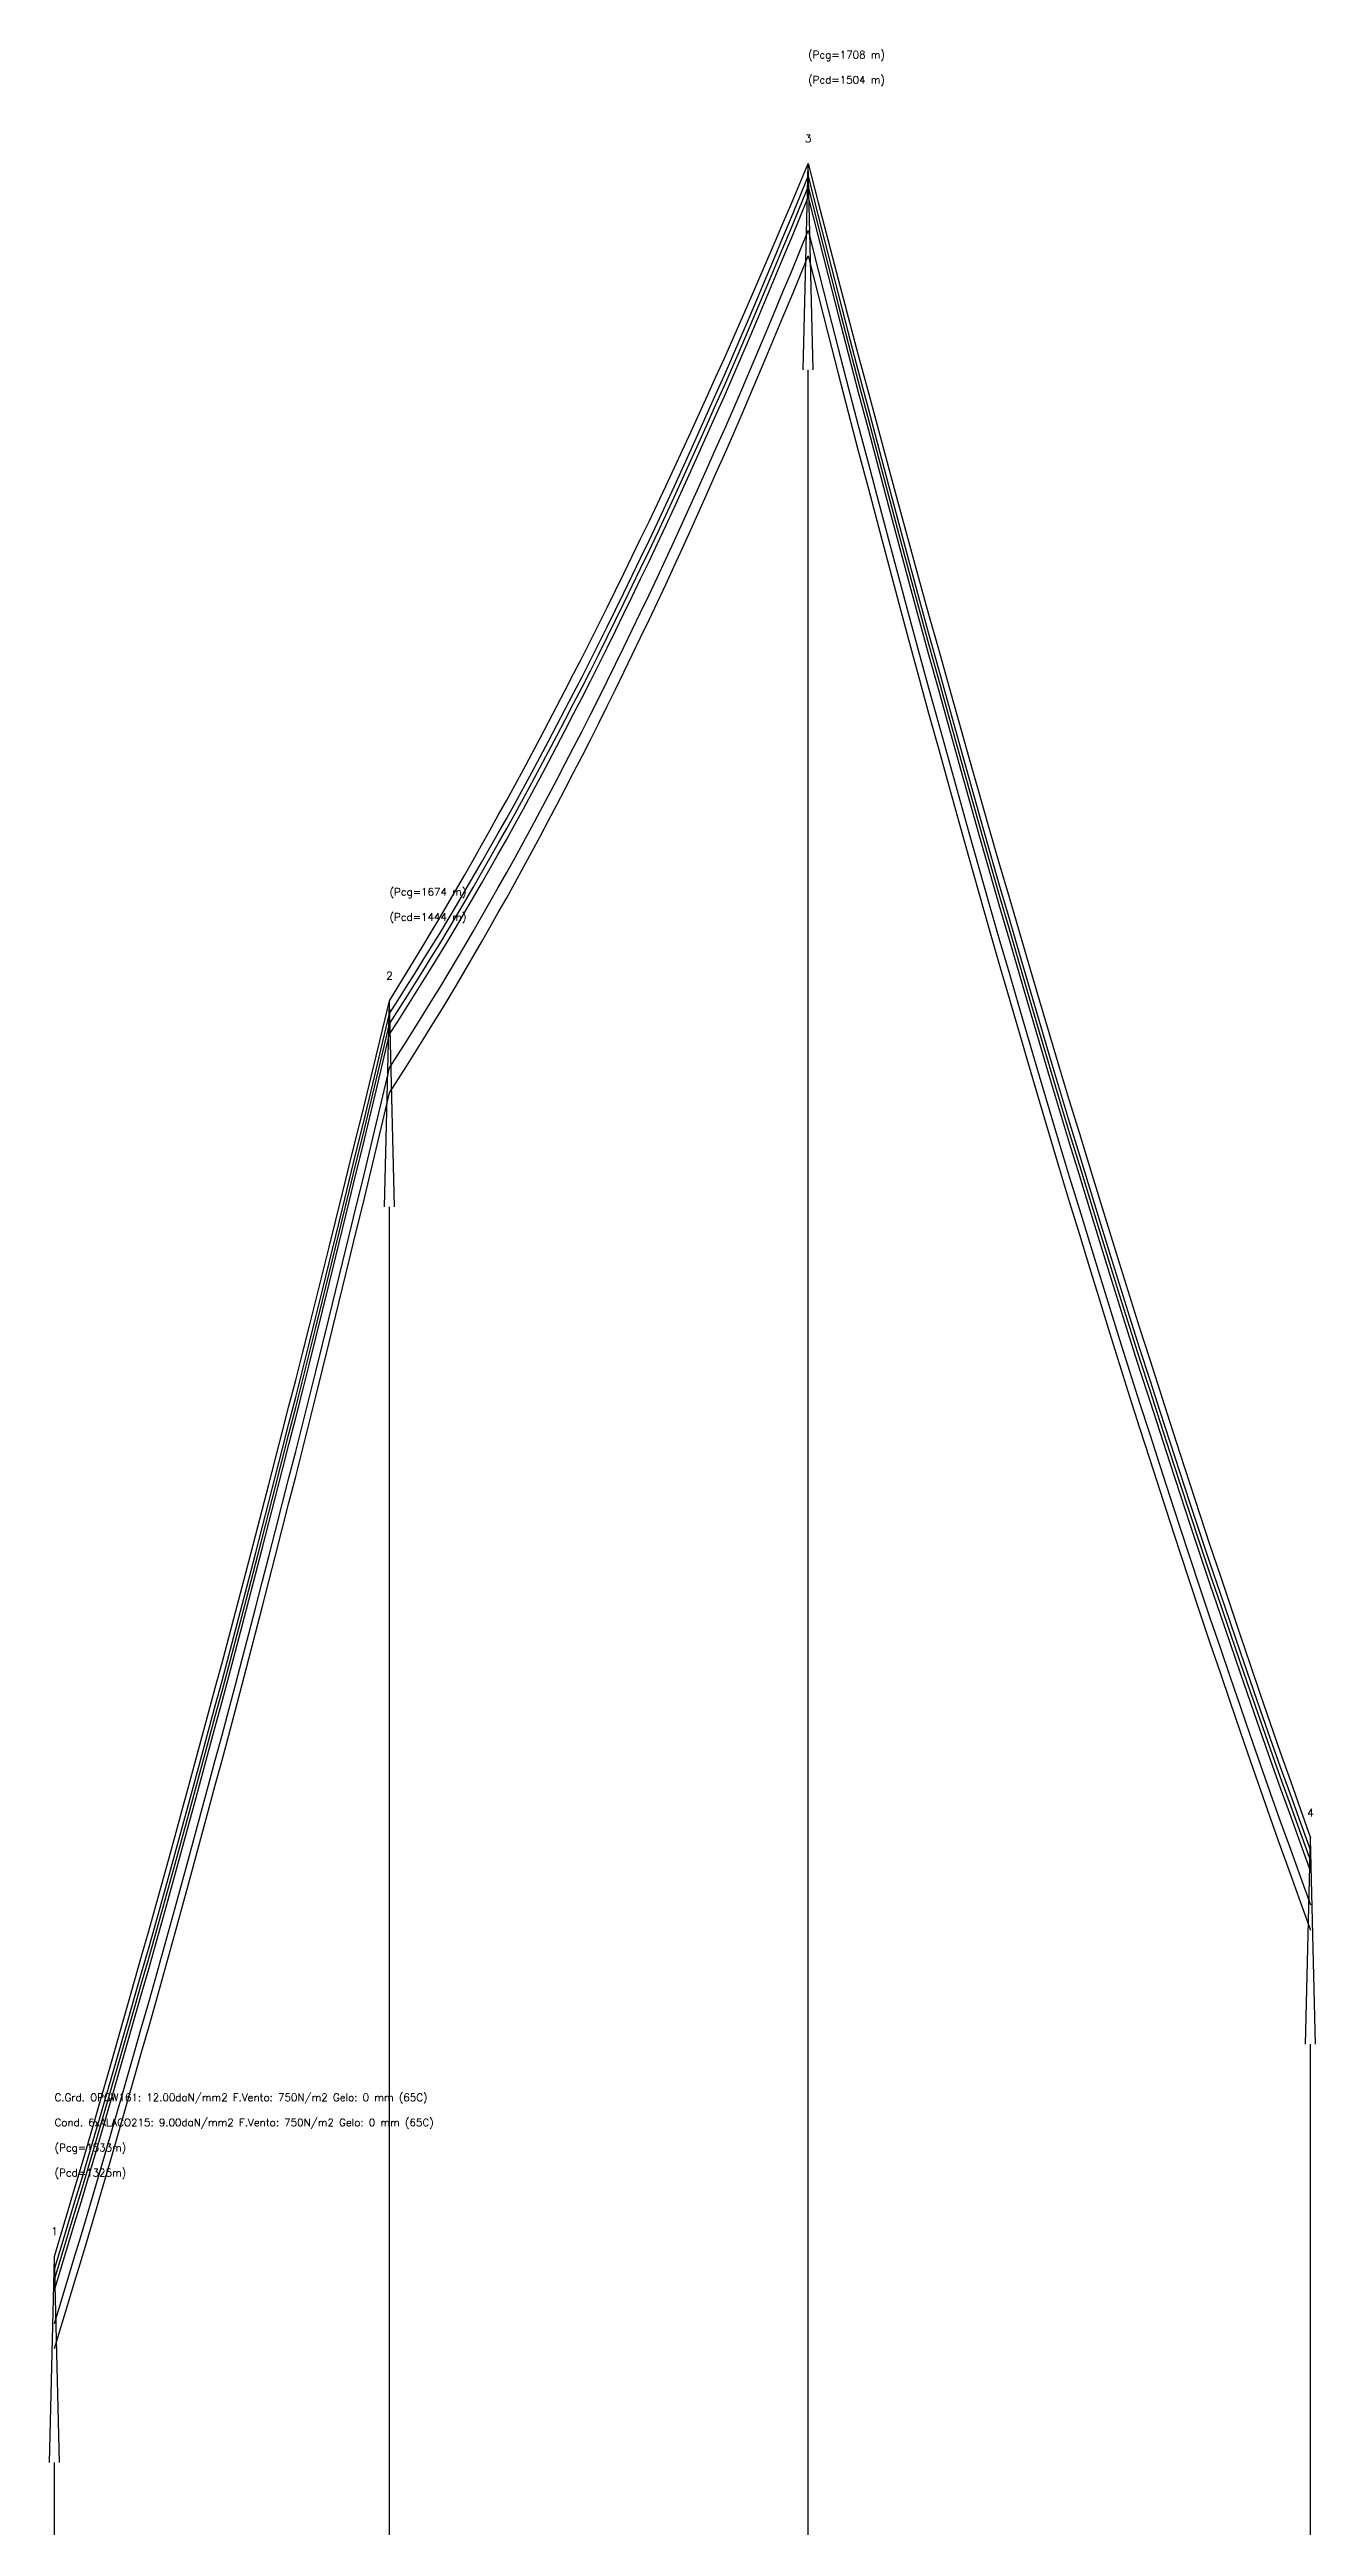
# Model space of a CAD drawing. Extents: x -288 to 1162, y -268 to 2691.
# Drawn here: x -3 to 753, y 1212 to 2691 of the extents above; entities that cross this region are included whole.
import ezdxf
from ezdxf.enums import TextEntityAlignment as Align

# ---------------------------------------------------------------- set-up
doc = ezdxf.new("R2010")
doc.units = 0
for name, color, linetype in [('legenda_guitarra_texto', 7, 'CONTINUOUS'), ('perfil_cabos', 7, 'CONTINUOUS'), ('perfil_curva_1', 90, 'CONTINUOUS'), ('perfil_curva_2', 20, 'CONTINUOUS'), ('perfil_postes', 4, 'CONTINUOUS')]:
    doc.layers.add(name, color=color, linetype=linetype)
doc.styles.get("Standard").update_dxf_attribs({"font": 'romans'})

msp = doc.modelspace()

# ---------------------------------------------------------------- linework, layer by layer
at = {"layer": 'LEGENDA_GUITARRA_TEXTO', "linetype": 'CONTINUOUS'}
for p, q in [((450, 0), (450, 2500)), ((200, 0), (200, 2000)), ((750, 0), (750, 1500)), ((0, 0), (0, 1250))]:
    msp.add_line(p, q, dxfattribs=at)
at = {"layer": 'PERFIL_CABOS'}
for points in [[(200, 2123.15), (205, 2131.196), (210, 2139.32), (215, 2147.523), (220, 2155.805), (225, 2164.165), (230, 2172.604), (235, 2181.122), (240, 2189.718), (245, 2198.394), (250, 2207.149), (255, 2215.983), (260, 2224.896), (265, 2233.888), (270, 2242.96), (275, 2252.111), (280, 2261.342), (285, 2270.653), (290, 2280.043), (295, 2289.513), (300, 2299.063), (305, 2308.692), (310, 2318.402), (315, 2328.192), (320, 2338.063), (325, 2348.013), (330, 2358.044), (335, 2368.155), (340, 2378.347), (345, 2388.62), (350, 2398.974), (355, 2409.408), (360, 2419.923), (365, 2430.519), (370, 2441.197), (375, 2451.955), (380, 2462.795), (385, 2473.717), (390, 2484.72), (395, 2495.804), (400, 2506.971), (405, 2518.219), (410, 2529.549), (415, 2540.961), (420, 2552.455), (425, 2564.031), (430, 2575.69), (435, 2587.431), (440, 2599.255), (445, 2611.161), (450, 2623.15)], [(450, 2623.15), (456, 2599.996), (462, 2576.975), (468, 2554.087), (474, 2531.331), (480, 2508.707), (486, 2486.216), (492, 2463.855), (498, 2441.626), (504, 2419.528), (510, 2397.561), (516, 2375.724), (522, 2354.018), (528, 2332.441), (534, 2310.994), (540, 2289.677), (546, 2268.488), (552, 2247.429), (558, 2226.498), (564, 2205.695), (570, 2185.021), (576, 2164.474), (582, 2144.055), (588, 2123.764), (594, 2103.599), (600, 2083.562), (606, 2063.651), (612, 2043.866), (618, 2024.207), (624, 2004.675), (630, 1985.268), (636, 1965.986), (642, 1946.829), (648, 1927.798), (654, 1908.891), (660, 1890.108), (666, 1871.45), (672, 1852.916), (678, 1834.505), (684, 1816.218), (690, 1798.054), (696, 1780.014), (702, 1762.096), (708, 1744.301), (714, 1726.628), (720, 1709.077), (726, 1691.649), (732, 1674.342), (738, 1657.157), (744, 1640.093), (750, 1623.15)], [(200, 2115.6), (205, 2123.337), (210, 2131.164), (215, 2139.082), (220, 2147.091), (225, 2155.191), (230, 2163.382), (235, 2171.664), (240, 2180.037), (245, 2188.502), (250, 2197.058), (255, 2205.706), (260, 2214.445), (265, 2223.277), (270, 2232.2), (275, 2241.215), (280, 2250.322), (285, 2259.521), (290, 2268.813), (295, 2278.197), (300, 2287.673), (305, 2297.242), (310, 2306.904), (315, 2316.659), (320, 2326.507), (325, 2336.448), (330, 2346.482), (335, 2356.61), (340, 2366.831), (345, 2377.145), (350, 2387.553), (355, 2398.056), (360, 2408.652), (365, 2419.342), (370, 2430.126), (375, 2441.005), (380, 2451.978), (385, 2463.046), (390, 2474.209), (395, 2485.466), (400, 2496.819), (405, 2508.266), (410, 2519.809), (415, 2531.448), (420, 2543.182), (425, 2555.011), (430, 2566.937), (435, 2578.958), (440, 2591.076), (445, 2603.29), (450, 2615.6)], [(200, 2109.35), (205, 2117.087), (210, 2124.914), (215, 2132.832), (220, 2140.841), (225, 2148.941), (230, 2157.132), (235, 2165.414), (240, 2173.787), (245, 2182.252), (250, 2190.808), (255, 2199.456), (260, 2208.195), (265, 2217.027), (270, 2225.95), (275, 2234.965), (280, 2244.072), (285, 2253.271), (290, 2262.563), (295, 2271.947), (300, 2281.423), (305, 2290.992), (310, 2300.654), (315, 2310.409), (320, 2320.257), (325, 2330.198), (330, 2340.232), (335, 2350.36), (340, 2360.581), (345, 2370.895), (350, 2381.303), (355, 2391.806), (360, 2402.402), (365, 2413.092), (370, 2423.876), (375, 2434.755), (380, 2445.728), (385, 2456.796), (390, 2467.959), (395, 2479.216), (400, 2490.569), (405, 2502.016), (410, 2513.559), (415, 2525.198), (420, 2536.932), (425, 2548.761), (430, 2560.687), (435, 2572.708), (440, 2584.826), (445, 2597.04), (450, 2609.35)], [(450, 2615.6), (456, 2592.009), (462, 2568.57), (468, 2545.283), (474, 2522.147), (480, 2499.163), (486, 2476.329), (492, 2453.645), (498, 2431.111), (504, 2408.726), (510, 2386.491), (516, 2364.404), (522, 2342.466), (528, 2320.677), (534, 2299.034), (540, 2277.54), (546, 2256.192), (552, 2234.991), (558, 2213.937), (564, 2193.029), (570, 2172.266), (576, 2151.649), (582, 2131.177), (588, 2110.849), (594, 2090.666), (600, 2070.628), (606, 2050.733), (612, 2030.981), (618, 2011.373), (624, 1991.907), (630, 1972.584), (636, 1953.403), (642, 1934.364), (648, 1915.467), (654, 1896.711), (660, 1878.096), (666, 1859.622), (672, 1841.289), (678, 1823.095), (684, 1805.041), (690, 1787.127), (696, 1769.352), (702, 1751.716), (708, 1734.219), (714, 1716.861), (720, 1699.64), (726, 1682.557), (732, 1665.612), (738, 1648.804), (744, 1632.134), (750, 1615.6)], [(450, 2609.35), (456, 2585.759), (462, 2562.32), (468, 2539.033), (474, 2515.897), (480, 2492.913), (486, 2470.079), (492, 2447.395), (498, 2424.861), (504, 2402.476), (510, 2380.241), (516, 2358.154), (522, 2336.216), (528, 2314.427), (534, 2292.784), (540, 2271.29), (546, 2249.942), (552, 2228.741), (558, 2207.687), (564, 2186.779), (570, 2166.016), (576, 2145.399), (582, 2124.927), (588, 2104.599), (594, 2084.416), (600, 2064.378), (606, 2044.483), (612, 2024.731), (618, 2005.123), (624, 1985.657), (630, 1966.334), (636, 1947.153), (642, 1928.114), (648, 1909.217), (654, 1890.461), (660, 1871.846), (666, 1853.372), (672, 1835.039), (678, 1816.845), (684, 1798.791), (690, 1780.877), (696, 1763.102), (702, 1745.466), (708, 1727.969), (714, 1710.611), (720, 1693.39), (726, 1676.307), (732, 1659.362), (738, 1642.554), (744, 1625.884), (750, 1609.35)], [(200, 2103.1), (205, 2110.837), (210, 2118.664), (215, 2126.582), (220, 2134.591), (225, 2142.691), (230, 2150.882), (235, 2159.164), (240, 2167.537), (245, 2176.002), (250, 2184.558), (255, 2193.206), (260, 2201.945), (265, 2210.777), (270, 2219.7), (275, 2228.715), (280, 2237.822), (285, 2247.021), (290, 2256.313), (295, 2265.697), (300, 2275.173), (305, 2284.742), (310, 2294.404), (315, 2304.159), (320, 2314.007), (325, 2323.948), (330, 2333.982), (335, 2344.11), (340, 2354.331), (345, 2364.645), (350, 2375.053), (355, 2385.556), (360, 2396.152), (365, 2406.842), (370, 2417.626), (375, 2428.505), (380, 2439.478), (385, 2450.546), (390, 2461.709), (395, 2472.966), (400, 2484.319), (405, 2495.766), (410, 2507.309), (415, 2518.948), (420, 2530.682), (425, 2542.511), (430, 2554.437), (435, 2566.458), (440, 2578.576), (445, 2590.79), (450, 2603.1)], [(450, 2603.1), (456, 2579.509), (462, 2556.07), (468, 2532.783), (474, 2509.647), (480, 2486.663), (486, 2463.829), (492, 2441.145), (498, 2418.611), (504, 2396.226), (510, 2373.991), (516, 2351.904), (522, 2329.966), (528, 2308.177), (534, 2286.534), (540, 2265.04), (546, 2243.692), (552, 2222.491), (558, 2201.437), (564, 2180.529), (570, 2159.766), (576, 2139.149), (582, 2118.677), (588, 2098.349), (594, 2078.166), (600, 2058.128), (606, 2038.233), (612, 2018.481), (618, 1998.873), (624, 1979.407), (630, 1960.084), (636, 1940.903), (642, 1921.864), (648, 1902.967), (654, 1884.211), (660, 1865.596), (666, 1847.122), (672, 1828.789), (678, 1810.595), (684, 1792.541), (690, 1774.627), (696, 1756.852), (702, 1739.216), (708, 1721.719), (714, 1704.361), (720, 1687.14), (726, 1670.057), (732, 1653.112), (738, 1636.304), (744, 1619.634), (750, 1603.1)], [(0, 1373.15), (4, 1386.571), (8, 1400.056), (12, 1413.603), (16, 1427.214), (20, 1440.887), (24, 1454.624), (28, 1468.424), (32, 1482.288), (36, 1496.215), (40, 1510.206), (44, 1524.26), (48, 1538.378), (52, 1552.561), (56, 1566.807), (60, 1581.117), (64, 1595.492), (68, 1609.93), (72, 1624.434), (76, 1639.001), (80, 1653.634), (84, 1668.331), (88, 1683.092), (92, 1697.919), (96, 1712.811), (100, 1727.768), (104, 1742.79), (108, 1757.877), (112, 1773.03), (116, 1788.248), (120, 1803.532), (124, 1818.881), (128, 1834.296), (132, 1849.778), (136, 1865.325), (140, 1880.939), (144, 1896.618), (148, 1912.364), (152, 1928.177), (156, 1944.056), (160, 1960.002), (164, 1976.014), (168, 1992.093), (172, 2008.24), (176, 2024.453), (180, 2040.734), (184, 2057.082), (188, 2073.498), (192, 2089.981), (196, 2106.531), (200, 2123.15)], [(0, 1365.6), (4, 1378.776), (8, 1392.025), (12, 1405.347), (16, 1418.74), (20, 1432.207), (24, 1445.747), (28, 1459.359), (32, 1473.045), (36, 1486.804), (40, 1500.636), (44, 1514.541), (48, 1528.521), (52, 1542.574), (56, 1556.701), (60, 1570.901), (64, 1585.176), (68, 1599.526), (72, 1613.949), (76, 1628.448), (80, 1643.02), (84, 1657.668), (88, 1672.39), (92, 1687.188), (96, 1702.061), (100, 1717.009), (104, 1732.032), (108, 1747.131), (112, 1762.306), (116, 1777.557), (120, 1792.884), (124, 1808.287), (128, 1823.766), (132, 1839.321), (136, 1854.953), (140, 1870.662), (144, 1886.448), (148, 1902.311), (152, 1918.251), (156, 1934.268), (160, 1950.362), (164, 1966.535), (168, 1982.784), (172, 1999.112), (176, 2015.518), (180, 2032.002), (184, 2048.564), (188, 2065.205), (192, 2081.925), (196, 2098.723), (200, 2115.6)], [(0, 1359.35), (4, 1372.526), (8, 1385.775), (12, 1399.097), (16, 1412.49), (20, 1425.957), (24, 1439.497), (28, 1453.109), (32, 1466.795), (36, 1480.554), (40, 1494.386), (44, 1508.291), (48, 1522.271), (52, 1536.324), (56, 1550.451), (60, 1564.651), (64, 1578.926), (68, 1593.276), (72, 1607.699), (76, 1622.198), (80, 1636.77), (84, 1651.418), (88, 1666.14), (92, 1680.938), (96, 1695.811), (100, 1710.759), (104, 1725.782), (108, 1740.881), (112, 1756.056), (116, 1771.307), (120, 1786.634), (124, 1802.037), (128, 1817.516), (132, 1833.071), (136, 1848.703), (140, 1864.412), (144, 1880.198), (148, 1896.061), (152, 1912.001), (156, 1928.018), (160, 1944.112), (164, 1960.285), (168, 1976.534), (172, 1992.862), (176, 2009.268), (180, 2025.752), (184, 2042.314), (188, 2058.955), (192, 2075.675), (196, 2092.473), (200, 2109.35)], [(0, 1353.1), (4, 1366.276), (8, 1379.525), (12, 1392.847), (16, 1406.24), (20, 1419.707), (24, 1433.247), (28, 1446.859), (32, 1460.545), (36, 1474.304), (40, 1488.136), (44, 1502.041), (48, 1516.021), (52, 1530.074), (56, 1544.201), (60, 1558.401), (64, 1572.676), (68, 1587.026), (72, 1601.449), (76, 1615.948), (80, 1630.52), (84, 1645.168), (88, 1659.89), (92, 1674.688), (96, 1689.561), (100, 1704.509), (104, 1719.532), (108, 1734.631), (112, 1749.806), (116, 1765.057), (120, 1780.384), (124, 1795.787), (128, 1811.266), (132, 1826.821), (136, 1842.453), (140, 1858.162), (144, 1873.948), (148, 1889.811), (152, 1905.751), (156, 1921.768), (160, 1937.862), (164, 1954.035), (168, 1970.284), (172, 1986.612), (176, 2003.018), (180, 2019.502), (184, 2036.064), (188, 2052.705), (192, 2069.425), (196, 2086.223), (200, 2103.1)]]:
    msp.add_lwpolyline(points, dxfattribs=at)
at = {"layer": 'PERFIL_CURVA_1'}
for points in [[(200, 2083.1), (205, 2090.837), (210, 2098.664), (215, 2106.582), (220, 2114.591), (225, 2122.691), (230, 2130.882), (235, 2139.164), (240, 2147.537), (245, 2156.002), (250, 2164.558), (255, 2173.206), (260, 2181.945), (265, 2190.777), (270, 2199.7), (275, 2208.715), (280, 2217.822), (285, 2227.021), (290, 2236.313), (295, 2245.697), (300, 2255.173), (305, 2264.742), (310, 2274.404), (315, 2284.159), (320, 2294.007), (325, 2303.948), (330, 2313.982), (335, 2324.11), (340, 2334.331), (345, 2344.645), (350, 2355.053), (355, 2365.556), (360, 2376.152), (365, 2386.842), (370, 2397.626), (375, 2408.505), (380, 2419.478), (385, 2430.546), (390, 2441.709), (395, 2452.966), (400, 2464.319), (405, 2475.766), (410, 2487.309), (415, 2498.948), (420, 2510.682), (425, 2522.511), (430, 2534.437), (435, 2546.458), (440, 2558.576), (445, 2570.79), (450, 2583.1)], [(450, 2583.1), (456, 2559.509), (462, 2536.07), (468, 2512.783), (474, 2489.647), (480, 2466.663), (486, 2443.829), (492, 2421.145), (498, 2398.611), (504, 2376.226), (510, 2353.991), (516, 2331.904), (522, 2309.966), (528, 2288.177), (534, 2266.534), (540, 2245.04), (546, 2223.692), (552, 2202.491), (558, 2181.437), (564, 2160.529), (570, 2139.766), (576, 2119.149), (582, 2098.677), (588, 2078.349), (594, 2058.166), (600, 2038.128), (606, 2018.233), (612, 1998.481), (618, 1978.873), (624, 1959.407), (630, 1940.084), (636, 1920.903), (642, 1901.864), (648, 1882.967), (654, 1864.211), (660, 1845.596), (666, 1827.122), (672, 1808.789), (678, 1790.595), (684, 1772.541), (690, 1754.627), (696, 1736.852), (702, 1719.216), (708, 1701.719), (714, 1684.361), (720, 1667.14), (726, 1650.057), (732, 1633.112), (738, 1616.304), (744, 1599.634), (750, 1583.1)], [(0, 1333.1), (4, 1346.276), (8, 1359.525), (12, 1372.847), (16, 1386.24), (20, 1399.707), (24, 1413.247), (28, 1426.859), (32, 1440.545), (36, 1454.304), (40, 1468.136), (44, 1482.041), (48, 1496.021), (52, 1510.074), (56, 1524.201), (60, 1538.401), (64, 1552.676), (68, 1567.026), (72, 1581.449), (76, 1595.948), (80, 1610.52), (84, 1625.168), (88, 1639.89), (92, 1654.688), (96, 1669.561), (100, 1684.509), (104, 1699.532), (108, 1714.631), (112, 1729.806), (116, 1745.057), (120, 1760.384), (124, 1775.787), (128, 1791.266), (132, 1806.821), (136, 1822.453), (140, 1838.162), (144, 1853.948), (148, 1869.811), (152, 1885.751), (156, 1901.768), (160, 1917.862), (164, 1934.035), (168, 1950.284), (172, 1966.612), (176, 1983.018), (180, 1999.502), (184, 2016.064), (188, 2032.705), (192, 2049.425), (196, 2066.223), (200, 2083.1)]]:
    msp.add_lwpolyline(points, dxfattribs=at)
at = {"layer": 'PERFIL_CURVA_2'}
for points in [[(200, 2068.1), (205, 2075.837), (210, 2083.664), (215, 2091.582), (220, 2099.591), (225, 2107.691), (230, 2115.882), (235, 2124.164), (240, 2132.537), (245, 2141.002), (250, 2149.558), (255, 2158.206), (260, 2166.945), (265, 2175.777), (270, 2184.7), (275, 2193.715), (280, 2202.822), (285, 2212.021), (290, 2221.313), (295, 2230.697), (300, 2240.173), (305, 2249.742), (310, 2259.404), (315, 2269.159), (320, 2279.007), (325, 2288.948), (330, 2298.982), (335, 2309.11), (340, 2319.331), (345, 2329.645), (350, 2340.053), (355, 2350.556), (360, 2361.152), (365, 2371.842), (370, 2382.626), (375, 2393.505), (380, 2404.478), (385, 2415.546), (390, 2426.709), (395, 2437.966), (400, 2449.319), (405, 2460.766), (410, 2472.309), (415, 2483.948), (420, 2495.682), (425, 2507.511), (430, 2519.437), (435, 2531.458), (440, 2543.576), (445, 2555.79), (450, 2568.1)], [(450, 2568.1), (456, 2544.509), (462, 2521.07), (468, 2497.783), (474, 2474.647), (480, 2451.663), (486, 2428.829), (492, 2406.145), (498, 2383.611), (504, 2361.226), (510, 2338.991), (516, 2316.904), (522, 2294.966), (528, 2273.177), (534, 2251.534), (540, 2230.04), (546, 2208.692), (552, 2187.491), (558, 2166.437), (564, 2145.529), (570, 2124.766), (576, 2104.149), (582, 2083.677), (588, 2063.349), (594, 2043.166), (600, 2023.128), (606, 2003.233), (612, 1983.481), (618, 1963.873), (624, 1944.407), (630, 1925.084), (636, 1905.903), (642, 1886.864), (648, 1867.967), (654, 1849.211), (660, 1830.596), (666, 1812.122), (672, 1793.789), (678, 1775.595), (684, 1757.541), (690, 1739.627), (696, 1721.852), (702, 1704.216), (708, 1686.719), (714, 1669.361), (720, 1652.14), (726, 1635.057), (732, 1618.112), (738, 1601.304), (744, 1584.634), (750, 1568.1)], [(0, 1318.1), (4, 1331.276), (8, 1344.525), (12, 1357.847), (16, 1371.24), (20, 1384.707), (24, 1398.247), (28, 1411.859), (32, 1425.545), (36, 1439.304), (40, 1453.136), (44, 1467.041), (48, 1481.021), (52, 1495.074), (56, 1509.201), (60, 1523.401), (64, 1537.676), (68, 1552.026), (72, 1566.449), (76, 1580.948), (80, 1595.52), (84, 1610.168), (88, 1624.89), (92, 1639.688), (96, 1654.561), (100, 1669.509), (104, 1684.532), (108, 1699.631), (112, 1714.806), (116, 1730.057), (120, 1745.384), (124, 1760.787), (128, 1776.266), (132, 1791.821), (136, 1807.453), (140, 1823.162), (144, 1838.948), (148, 1854.811), (152, 1870.751), (156, 1886.768), (160, 1902.862), (164, 1919.035), (168, 1935.284), (172, 1951.612), (176, 1968.018), (180, 1984.502), (184, 2001.064), (188, 2017.705), (192, 2034.425), (196, 2051.223), (200, 2068.1)]]:
    msp.add_lwpolyline(points, dxfattribs=at)
at = {"layer": 'PERFIL_POSTES', "linetype": 'CONTINUOUS'}
for p, q in [((447, 2500), (450, 2622.5)), ((450, 2622.5), (450, 2623.15)), ((453, 2500), (450, 2622.5)), ((197, 2000), (200, 2122.5)), ((200, 2122.5), (200, 2123.15)), ((203, 2000), (200, 2122.5)), ((747, 1500), (750, 1622.5)), ((750, 1622.5), (750, 1623.15)), ((753, 1500), (750, 1622.5)), ((-3, 1250), (0, 1372.5)), ((0, 1372.5), (0, 1373.15)), ((3, 1250), (0, 1372.5))]:
    msp.add_line(p, q, dxfattribs=at)
at = {"layer": 'PERFIL_POSTES'}
for p in [(450, 2603.1), (450, 2603.1), (200, 2103.1), (200, 2103.1), (750, 1603.1), (750, 1603.1), (0, 1353.1), (0, 1353.1)]:
    msp.add_point(p, dxfattribs=at)

# ---------------------------------------------------------------- texts
at = {"layer": 'PERFIL_CABOS'}
for s, p in [('(Pcg=1708 m)', (450, 2688.15)), ('(Pcd=1504 m)', (450, 2673.15)), ('(Pcg=1674 m)', (200, 2188.15)), ('(Pcd=1444 m)', (200, 2173.15)), ('C.Grd. OPGW161: 12.00daN/mm2 F.Vento: 750N/m2 Gelo: 0 mm (65C)', (0, 1468.15)), ('Cond. 6xALACO215: 9.00daN/mm2 F.Vento: 750N/m2 Gelo: 0 mm (65C)', (0, 1453.15)), ('(Pcg=1533m)', (0, 1438.15)), ('(Pcd=1325m)', (0, 1423.15))]:
    msp.add_text(s, height=4.5, dxfattribs=at).set_placement(p, align=Align.MIDDLE_LEFT)
at = {"layer": 'PERFIL_POSTES'}
for s, p in [('3', (450, 2638.15)), ('2', (200, 2138.15)), ('4', (750, 1638.15)), ('1', (0, 1388.15))]:
    msp.add_text(s, height=4.5, dxfattribs=at).set_placement(p, align=Align.MIDDLE)

doc.saveas('drawing.dxf')
